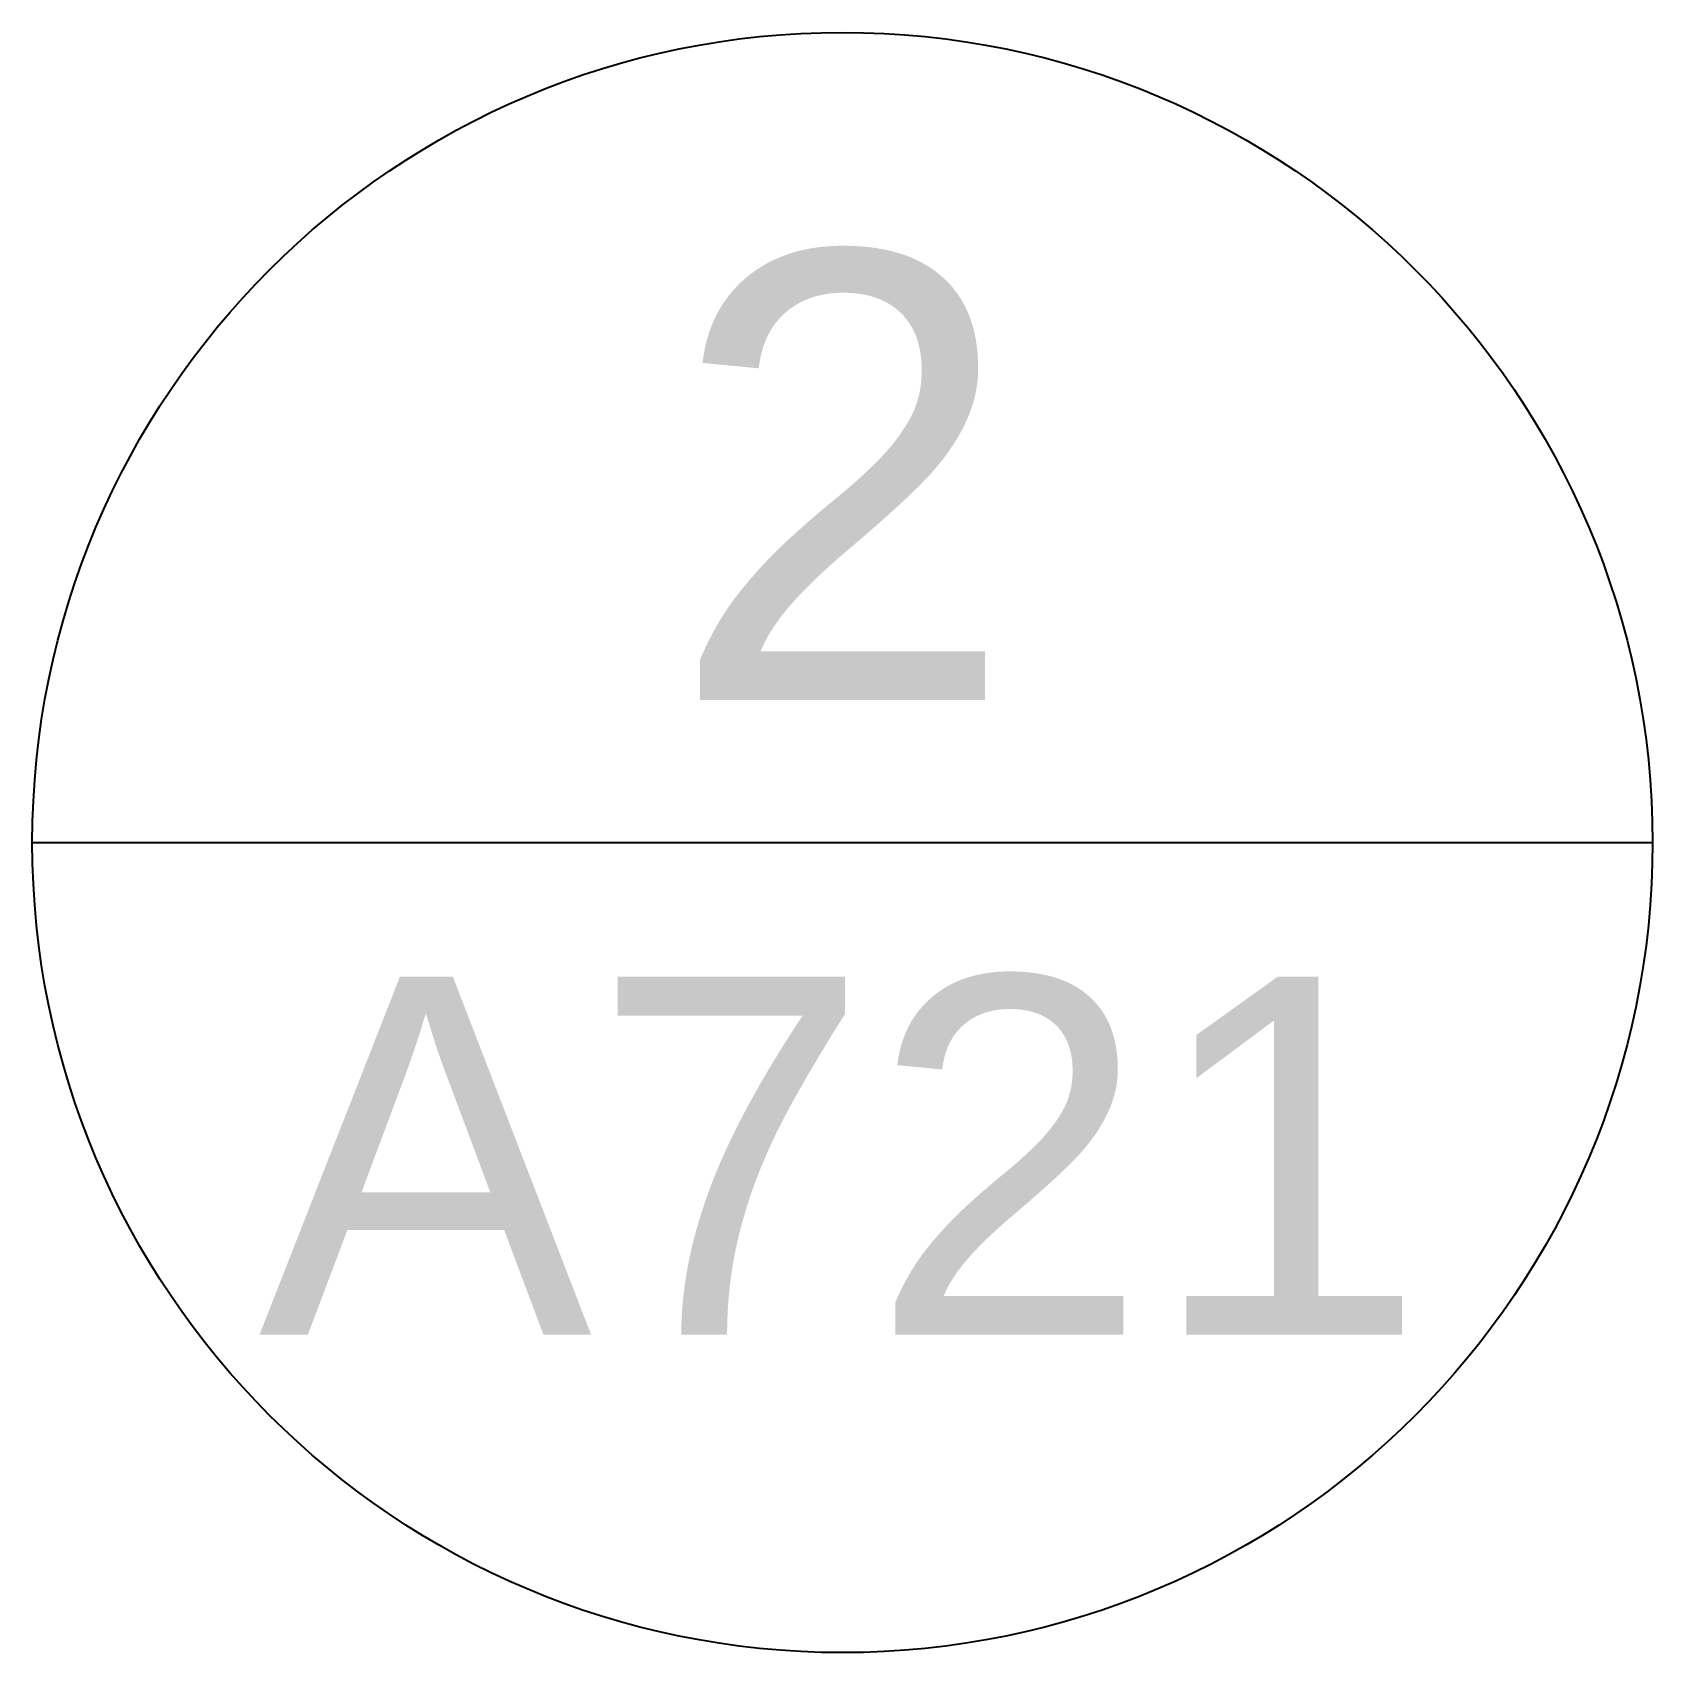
# Model space of a CAD drawing. Header units: millimetres. Extents: x -383 to 2872, y 639 to 2489.
# Drawn here: x 2470.88 to 2485.36, y 1970.8 to 1985.29 of the extents above; entities that cross this region are included whole.
import ezdxf
from ezdxf.enums import TextEntityAlignment as Align

# ---------------------------------------------------------------- set-up
doc = ezdxf.new("R2010")
doc.units = ezdxf.units.MM
doc.layers.add('A-ANNO-SYMB', color=3, linetype='Continuous', lineweight=18)
doc.layers.add('SELECTIONS', color=6, linetype='Continuous')
doc.styles.add('ARIAL', font='Arial.ttf')
doc.styles.get("Standard").update_dxf_attribs({"font": 'Arial.ttf'})

# ---------------------------------------------------------------- blocks, each defined once
blk = doc.blocks.new('DETAGLI')
at = {"layer": 'SELECTIONS', "linetype": 'Continuous'}
blk.add_line((486.662, 356.168), (504.764, 356.168), dxfattribs=at)
blk.add_circle((495.713, 356.168), 9.051, dxfattribs=at)
at = {"layer": 'A-ANNO-SYMB', "linetype": 'Continuous'}
for tag, p in [('TAVOLA', (495.713, 362.762)), ('SEZIONE', (495.713, 354.668))]:
    blk.add_attdef(tag, text='', height=5, dxfattribs=at).set_placement(p, align=Align.TOP_CENTER)

msp = doc.modelspace()

# ---------------------------------------------------------------- block references
at = {"layer": 'A-ANNO-SYMB'}
ref = msp.add_blockref('DETAGLI', (2081.547, 1693.11), dxfattribs=dict(at, xscale=0.8, yscale=0.8, zscale=0.8))
ref.add_attrib('SEZIONE', 'A721', dxfattribs={"color": 6, "linetype": 'Continuous', "height": 3.2, "style": 'ARIAL'}).set_placement((2478.118, 1976.845), align=Align.TOP_CENTER)
ref.add_attrib('TAVOLA', '2', dxfattribs={"color": 6, "linetype": 'Continuous', "height": 4, "style": 'ARIAL'}).set_placement((2478.118, 1983.319), align=Align.TOP_CENTER)

doc.saveas('drawing.dxf')
